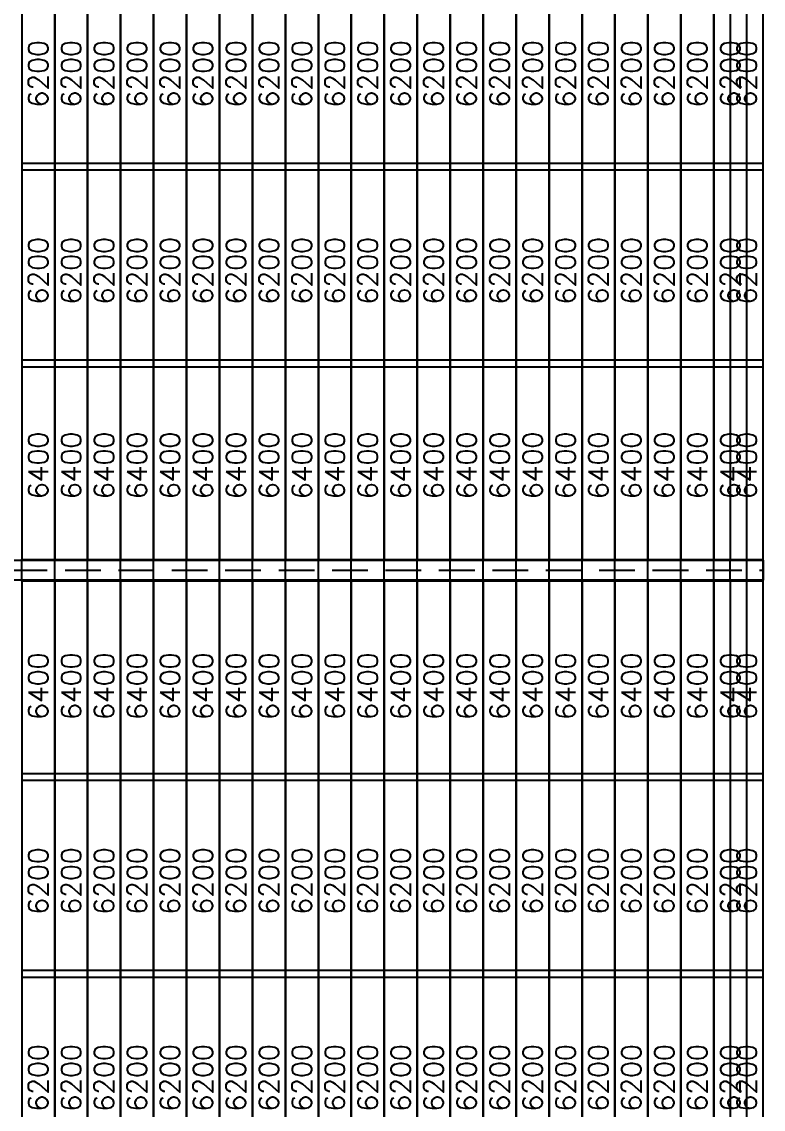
# Model space of a CAD drawing. Extents: x 0 to 143323, y 0 to 101350.
# Drawn here: x 75362 to 97862, y 37845 to 70825 of the extents above; entities that cross this region are included whole.
import ezdxf

# ---------------------------------------------------------------- set-up
doc = ezdxf.new("R2010")
doc.units = 0
doc.linetypes.add('CONTIN', pattern=[0])
doc.linetypes.add('DASHED', pattern=[1620.9, 1083.5, -537.4])
doc.layers.get('0').update_dxf_attribs({"linetype": 'CONTIN'})
for name, color, linetype in [('1', 7, 'CONTIN'), ('3', 7, 'CONTIN'), ('5', 5, 'DASHED')]:
    doc.layers.add(name, color=color, linetype=linetype)
doc.styles.add('SIMPLEX', font='SIMPLEX')

# ---------------------------------------------------------------- blocks, each defined once
blk = doc.blocks.new('ROFSHT')
at = {"layer": '1'}
for p, q in [((23000, 48808.7109), (23000, 42639.4766)), ((24000, 42639.4766), (24000, 48808.7109)), ((24000, 48808.7109), (24000, 42639.4766)), ((25000, 42639.4766), (25000, 48808.7109)), ((25000, 48808.7109), (25000, 42639.4766)), ((25999.998, 42639.4766), (25999.998, 48808.7109)), ((26000, 48808.7109), (26000, 42639.4766)), ((27000.0039, 42639.4766), (27000.0039, 48808.7109)), ((27000.0039, 48808.7109), (27000.0039, 42639.4766)), ((27999.9961, 48808.7109), (27999.9961, 42639.4766)), ((28000.0039, 42639.4766), (28000.0039, 48808.7109)), ((29000, 42639.4766), (29000, 48808.7109)), ((29000, 48808.7109), (29000, 42639.4766)), ((30000, 42639.4766), (30000, 48808.7109)), ((30000, 48808.7109), (30000, 42639.4766)), ((30999.9961, 48808.7109), (30999.9961, 42639.4766)), ((31000.0039, 42639.4766), (31000.0039, 48808.7109)), ((32000, 42639.4766), (32000, 48808.7109)), ((32000, 48808.7109), (32000, 42639.4766)), ((33000, 42639.4766), (33000, 48808.7109)), ((33000, 48808.7109), (33000, 42639.4766)), ((34000, 42639.4766), (34000, 48808.7109)), ((34000, 48808.7109), (34000, 42639.4766)), ((35000, 42639.4766), (35000, 48808.7109)), ((35000, 48808.7109), (35000, 42639.4766)), ((36000, 42639.4766), (36000, 48808.7109)), ((36000, 48808.7109), (36000, 42639.4766)), ((37000, 42639.4766), (37000, 48808.7109)), ((37000, 48808.7109), (37000, 42639.4766)), ((38000, 42639.4766), (38000, 48808.7109)), ((38000, 48808.7109), (38000, 42639.4766)), ((39000, 42639.4766), (39000, 48808.7109)), ((39000, 48808.7109), (39000, 42639.4766)), ((40000, 42639.4766), (40000, 48808.7109)), ((40000, 48808.7109), (40000, 42639.4766)), ((41000, 48808.7109), (41000, 42639.4766)), ((41000.0039, 42639.4766), (41000.0039, 48808.7109)), ((42000, 42639.4766), (42000, 48808.7109)), ((42000, 48808.7109), (42000, 42639.4766)), ((43000, 42639.4766), (43000, 48808.7109)), ((43000, 48808.7109), (43000, 42639.4766)), ((44000, 48808.7109), (44000, 42639.4766)), ((44000.0039, 42639.4766), (44000.0039, 48808.7109)), ((44500, 48808.7109), (44500, 42639.4766)), ((45000, 42639.4766), (45000, 48808.7109)), ((45500, 42639.4766), (45500, 48808.7109)), ((23000, 42838.4844), (23000, 36669.2539)), ((24000, 42838.4844), (23000, 42838.4844)), ((23000, 42639.4766), (24000, 42639.4766)), ((24000, 36669.2539), (24000, 42838.4844)), ((24000, 42838.4844), (24000, 36669.2539)), ((25000, 42838.4844), (24000, 42838.4844)), ((24000, 42639.4766), (25000, 42639.4766)), ((25000, 36669.2539), (25000, 42838.4844)), ((25000, 42838.4844), (25000, 36669.2539)), ((25999.998, 42838.4844), (25000, 42838.4844)), ((25000, 42639.4766), (25999.998, 42639.4766)), ((25999.998, 36669.2539), (25999.998, 42838.4844)), ((26000, 42838.4844), (26000, 36669.2539)), ((27000.0039, 42838.4844), (26000, 42838.4844)), ((26000, 42639.4766), (27000.0039, 42639.4766)), ((27000.0039, 36669.2539), (27000.0039, 42838.4844)), ((27000.0039, 42838.4844), (27000.0039, 36669.2539)), ((28000.0039, 42838.4844), (27000.0039, 42838.4844)), ((27000.0039, 42639.4766), (28000.0039, 42639.4766)), ((27999.9961, 42838.4844), (27999.9961, 36669.2539)), ((29000, 42838.4844), (27999.9961, 42838.4844)), ((27999.9961, 42639.4766), (29000, 42639.4766)), ((28000.0039, 36669.2539), (28000.0039, 42838.4844)), ((29000, 36669.2539), (29000, 42838.4844)), ((29000, 42838.4844), (29000, 36669.2539)), ((30000, 42838.4844), (29000, 42838.4844)), ((29000, 42639.4766), (30000, 42639.4766)), ((30000, 36669.2539), (30000, 42838.4844)), ((30000, 42838.4844), (30000, 36669.2539)), ((31000.0039, 42838.4844), (30000, 42838.4844)), ((30000, 42639.4766), (31000.0039, 42639.4766)), ((30999.9961, 42838.4844), (30999.9961, 36669.2539)), ((32000, 42838.4844), (30999.9961, 42838.4844)), ((30999.9961, 42639.4766), (32000, 42639.4766)), ((31000.0039, 36669.2539), (31000.0039, 42838.4844)), ((32000, 36669.2539), (32000, 42838.4844)), ((32000, 42838.4844), (32000, 36669.2539)), ((33000, 42838.4844), (32000, 42838.4844)), ((32000, 42639.4766), (33000, 42639.4766)), ((33000, 36669.2539), (33000, 42838.4844)), ((33000, 42838.4844), (33000, 36669.2539)), ((34000, 42838.4844), (33000, 42838.4844)), ((33000, 42639.4766), (34000, 42639.4766)), ((34000, 36669.2539), (34000, 42838.4844)), ((34000, 42838.4844), (34000, 36669.2539)), ((35000, 42838.4844), (34000, 42838.4844)), ((34000, 42639.4766), (35000, 42639.4766)), ((35000, 36669.2539), (35000, 42838.4844)), ((35000, 42838.4844), (35000, 36669.2539)), ((36000, 42838.4844), (35000, 42838.4844)), ((35000, 42639.4766), (36000, 42639.4766)), ((36000, 36669.2539), (36000, 42838.4844)), ((36000, 42838.4844), (36000, 36669.2539)), ((37000, 42838.4844), (36000, 42838.4844)), ((36000, 42639.4766), (37000, 42639.4766)), ((37000, 36669.2539), (37000, 42838.4844)), ((37000, 42838.4844), (37000, 36669.2539)), ((38000, 42838.4844), (37000, 42838.4844)), ((37000, 42639.4766), (38000, 42639.4766)), ((38000, 36669.2539), (38000, 42838.4844)), ((38000, 42838.4844), (38000, 36669.2539)), ((39000, 42838.4844), (38000, 42838.4844)), ((38000, 42639.4766), (39000, 42639.4766)), ((39000, 36669.2539), (39000, 42838.4844)), ((39000, 42838.4844), (39000, 36669.2539)), ((40000, 42838.4844), (39000, 42838.4844)), ((39000, 42639.4766), (40000, 42639.4766)), ((40000, 36669.2539), (40000, 42838.4844)), ((40000, 42838.4844), (40000, 36669.2539)), ((41000.0039, 42838.4844), (40000, 42838.4844)), ((40000, 42639.4766), (41000.0039, 42639.4766)), ((41000, 42838.4844), (41000, 36669.2539)), ((42000, 42838.4844), (41000, 42838.4844)), ((41000, 42639.4766), (42000, 42639.4766)), ((41000.0039, 36669.2539), (41000.0039, 42838.4844)), ((42000, 36669.2539), (42000, 42838.4844)), ((42000, 42838.4844), (42000, 36669.2539)), ((43000, 42838.4844), (42000, 42838.4844)), ((42000, 42639.4766), (43000, 42639.4766)), ((43000, 36669.2539), (43000, 42838.4844)), ((43000, 42838.4844), (43000, 36669.2539)), ((44000.0039, 42838.4844), (43000, 42838.4844)), ((43000, 42639.4766), (44000.0039, 42639.4766)), ((44000, 42838.4844), (44000, 36669.2539)), ((45000, 42838.4844), (44000, 42838.4844)), ((44000, 42639.4766), (45000, 42639.4766)), ((44000.0039, 36669.2539), (44000.0039, 42838.4844)), ((44500, 42838.4844), (44500, 36669.2539)), ((45500, 42838.4844), (44500, 42838.4844)), ((44500, 42639.4766), (45500, 42639.4766)), ((45000, 36669.2539), (45000, 42838.4844)), ((45500, 36669.2539), (45500, 42838.4844)), ((23000, 36868.2617), (23000, 30828.5605)), ((24000, 36868.2617), (23000, 36868.2617)), ((23000, 36669.2539), (24000, 36669.2539)), ((24000, 30828.5605), (24000, 36868.2617)), ((24000, 36868.2617), (24000, 30828.5605)), ((25000, 36868.2617), (24000, 36868.2617)), ((24000, 36669.2539), (25000, 36669.2539)), ((25000, 30828.5605), (25000, 36868.2617)), ((25000, 36868.2617), (25000, 30828.5605)), ((25999.998, 36868.2617), (25000, 36868.2617)), ((25000, 36669.2539), (25999.998, 36669.2539)), ((25999.998, 30828.5605), (25999.998, 36868.2617)), ((26000, 36868.2617), (26000, 30828.5605)), ((27000.0039, 36868.2617), (26000, 36868.2617)), ((26000, 36669.2539), (27000.0039, 36669.2539)), ((27000.0039, 30828.5605), (27000.0039, 36868.2617)), ((27000.0039, 36868.2617), (27000.0039, 30828.5605)), ((28000.0039, 36868.2617), (27000.0039, 36868.2617)), ((27000.0039, 36669.2539), (28000.0039, 36669.2539)), ((27999.9961, 36868.2617), (27999.9961, 30828.5605)), ((29000, 36868.2617), (27999.9961, 36868.2617)), ((27999.9961, 36669.2539), (29000, 36669.2539)), ((28000.0039, 30828.5605), (28000.0039, 36868.2617)), ((29000, 30828.5605), (29000, 36868.2617)), ((29000, 36868.2617), (29000, 30828.5605)), ((30000, 36868.2617), (29000, 36868.2617)), ((29000, 36669.2539), (30000, 36669.2539)), ((30000, 30828.5605), (30000, 36868.2617)), ((30000, 36868.2617), (30000, 30828.5605)), ((31000.0039, 36868.2617), (30000, 36868.2617)), ((30000, 36669.2539), (31000.0039, 36669.2539)), ((30999.9961, 36868.2617), (30999.9961, 30828.5605)), ((32000, 36868.2617), (30999.9961, 36868.2617)), ((30999.9961, 36669.2539), (32000, 36669.2539)), ((31000.0039, 30828.5605), (31000.0039, 36868.2617)), ((32000, 30828.5605), (32000, 36868.2617)), ((32000, 36868.2617), (32000, 30828.5605)), ((33000, 36868.2617), (32000, 36868.2617)), ((32000, 36669.2539), (33000, 36669.2539)), ((33000, 30828.5605), (33000, 36868.2617)), ((33000, 36868.2617), (33000, 30828.5605)), ((34000, 36868.2617), (33000, 36868.2617)), ((33000, 36669.2539), (34000, 36669.2539)), ((34000, 30828.5605), (34000, 36868.2617)), ((34000, 36868.2617), (34000, 30828.5605)), ((35000, 36868.2617), (34000, 36868.2617)), ((34000, 36669.2539), (35000, 36669.2539)), ((35000, 30828.5605), (35000, 36868.2617)), ((35000, 36868.2617), (35000, 30828.5605)), ((36000, 36868.2617), (35000, 36868.2617)), ((35000, 36669.2539), (36000, 36669.2539)), ((36000, 30828.5605), (36000, 36868.2617)), ((36000, 36868.2617), (36000, 30828.5605)), ((37000, 36868.2617), (36000, 36868.2617)), ((36000, 36669.2539), (37000, 36669.2539)), ((37000, 30828.5605), (37000, 36868.2617)), ((37000, 36868.2617), (37000, 30828.5605)), ((38000, 36868.2617), (37000, 36868.2617)), ((37000, 36669.2539), (38000, 36669.2539)), ((38000, 30828.5605), (38000, 36868.2617)), ((38000, 36868.2617), (38000, 30828.5605)), ((39000, 36868.2617), (38000, 36868.2617)), ((38000, 36669.2539), (39000, 36669.2539)), ((39000, 30828.5605), (39000, 36868.2617)), ((39000, 36868.2617), (39000, 30828.5605)), ((40000, 36868.2617), (39000, 36868.2617)), ((39000, 36669.2539), (40000, 36669.2539)), ((40000, 30828.5605), (40000, 36868.2617)), ((40000, 36868.2617), (40000, 30828.5605)), ((41000.0039, 36868.2617), (40000, 36868.2617)), ((40000, 36669.2539), (41000.0039, 36669.2539)), ((41000, 36868.2617), (41000, 30828.5605)), ((42000, 36868.2617), (41000, 36868.2617)), ((41000, 36669.2539), (42000, 36669.2539)), ((41000.0039, 30828.5605), (41000.0039, 36868.2617)), ((42000, 30828.5605), (42000, 36868.2617)), ((42000, 36868.2617), (42000, 30828.5605)), ((43000, 36868.2617), (42000, 36868.2617)), ((42000, 36669.2539), (43000, 36669.2539)), ((43000, 30828.5605), (43000, 36868.2617)), ((43000, 36868.2617), (43000, 30828.5605)), ((44000.0039, 36868.2617), (43000, 36868.2617)), ((43000, 36669.2539), (44000.0039, 36669.2539)), ((44000, 36868.2617), (44000, 30828.5605)), ((45000, 36868.2617), (44000, 36868.2617)), ((44000, 36669.2539), (45000, 36669.2539)), ((44000.0039, 30828.5605), (44000.0039, 36868.2617)), ((44500, 36868.2617), (44500, 30828.5605)), ((45500, 36868.2617), (44500, 36868.2617)), ((44500, 36669.2539), (45500, 36669.2539)), ((45000, 30828.5605), (45000, 36868.2617)), ((45500, 30828.5605), (45500, 36868.2617)), ((0, 30804.8008), (45500, 30804.8008)), ((23000, 30171.4395), (23000, 30831.8438)), ((23000, 30828.5605), (24000, 30828.5605)), ((24000, 30171.4395), (24000, 30831.8438)), ((24000, 30171.4395), (24000, 30831.8438)), ((24000, 30828.5605), (25000, 30828.5605)), ((25000, 30171.4395), (25000, 30831.8438)), ((25000, 30171.4395), (25000, 30831.8438)), ((25000, 30828.5605), (25999.998, 30828.5605)), ((25999.998, 30171.4395), (25999.998, 30831.8438)), ((26000, 30171.4395), (26000, 30831.8438)), ((26000, 30828.5605), (27000.0039, 30828.5605)), ((27000.0039, 30171.4395), (27000.0039, 30831.8438)), ((27000.0039, 30171.4395), (27000.0039, 30831.8438)), ((27000.0039, 30828.5605), (28000.0039, 30828.5605)), ((27999.9961, 30171.4395), (27999.9961, 30831.8438)), ((27999.9961, 30828.5605), (29000, 30828.5605)), ((28000.0039, 30171.4395), (28000.0039, 30831.8438)), ((29000, 30171.4395), (29000, 30831.8438)), ((29000, 30171.4395), (29000, 30831.8438)), ((29000, 30828.5605), (30000, 30828.5605)), ((30000, 30171.4395), (30000, 30831.8438)), ((30000, 30171.4395), (30000, 30831.8438)), ((30000, 30828.5605), (31000.0039, 30828.5605)), ((30999.9961, 30171.4395), (30999.9961, 30831.8438)), ((30999.9961, 30828.5605), (32000, 30828.5605)), ((31000.0039, 30171.4395), (31000.0039, 30831.8438)), ((32000, 30171.4395), (32000, 30831.8438)), ((32000, 30171.4395), (32000, 30831.8438)), ((32000, 30828.5605), (33000, 30828.5605)), ((33000, 30171.4395), (33000, 30831.8438)), ((33000, 30171.4395), (33000, 30831.8438)), ((33000, 30828.5605), (34000, 30828.5605)), ((34000, 30171.4395), (34000, 30831.8438)), ((34000, 30171.4395), (34000, 30831.8438)), ((34000, 30828.5605), (35000, 30828.5605)), ((35000, 30171.4395), (35000, 30831.8438)), ((35000, 30171.4395), (35000, 30831.8438)), ((35000, 30828.5605), (36000, 30828.5605)), ((36000, 30171.4395), (36000, 30831.8438)), ((36000, 30171.4395), (36000, 30831.8438)), ((36000, 30828.5605), (37000, 30828.5605)), ((37000, 30171.4395), (37000, 30831.8438)), ((37000, 30171.4395), (37000, 30831.8438)), ((37000, 30828.5605), (38000, 30828.5605)), ((38000, 30171.4395), (38000, 30831.8438)), ((38000, 30171.4395), (38000, 30831.8438)), ((38000, 30828.5605), (39000, 30828.5605)), ((39000, 30171.4395), (39000, 30831.8438)), ((39000, 30171.4395), (39000, 30831.8438)), ((39000, 30828.5605), (40000, 30828.5605)), ((40000, 30171.4395), (40000, 30831.8438)), ((40000, 30171.4395), (40000, 30831.8438)), ((40000, 30828.5605), (41000.0039, 30828.5605)), ((41000, 30171.4395), (41000, 30831.8438)), ((41000, 30828.5605), (42000, 30828.5605)), ((41000.0039, 30171.4395), (41000.0039, 30831.8438)), ((42000, 30171.4395), (42000, 30831.8438)), ((42000, 30171.4395), (42000, 30831.8438)), ((42000, 30828.5605), (43000, 30828.5605)), ((43000, 30171.4395), (43000, 30831.8438)), ((43000, 30171.4395), (43000, 30831.8438)), ((43000, 30828.5605), (44000.0039, 30828.5605)), ((44000, 30171.4395), (44000, 30831.8438)), ((44000, 30828.5605), (45000, 30828.5605)), ((44000.0039, 30171.4395), (44000.0039, 30831.8438)), ((44500, 30171.4395), (44500, 30831.8438)), ((44500, 30828.5605), (45500, 30828.5605)), ((45000, 30171.4395), (45000, 30831.8438)), ((45500, 30171.4395), (45500, 30831.8438)), ((45500, 30804.8008), (45500, 30195.1992)), ((45500, 30195.1992), (0, 30195.1992)), ((23000, 30171.4395), (23000, 24131.7637)), ((24000, 30171.4395), (23000, 30171.4395)), ((24000, 24131.7637), (24000, 30171.4395)), ((24000, 30171.4395), (24000, 24131.7637)), ((25000, 30171.4395), (24000, 30171.4395)), ((25000, 24131.7637), (25000, 30171.4395)), ((25000, 30171.4395), (25000, 24131.7637)), ((25999.998, 30171.4395), (25000, 30171.4395)), ((25999.998, 24131.7637), (25999.998, 30171.4395)), ((26000, 30171.4395), (26000, 24131.7637)), ((27000.0039, 30171.4395), (26000, 30171.4395)), ((27000.0039, 24131.7637), (27000.0039, 30171.4395)), ((27000.0039, 30171.4395), (27000.0039, 24131.7637)), ((28000.0039, 30171.4395), (27000.0039, 30171.4395)), ((27999.9961, 30171.4395), (27999.9961, 24131.7637)), ((29000, 30171.4395), (27999.9961, 30171.4395)), ((28000.0039, 24131.7637), (28000.0039, 30171.4395)), ((29000, 24131.7637), (29000, 30171.4395)), ((29000, 30171.4395), (29000, 24131.7637)), ((30000, 30171.4395), (29000, 30171.4395)), ((30000, 24131.7637), (30000, 30171.4395)), ((30000, 30171.4395), (30000, 24131.7637)), ((31000.0039, 30171.4395), (30000, 30171.4395)), ((30999.9961, 30171.4395), (30999.9961, 24131.7637)), ((32000, 30171.4395), (30999.9961, 30171.4395)), ((31000.0039, 24131.7637), (31000.0039, 30171.4395)), ((32000, 24131.7637), (32000, 30171.4395)), ((32000, 30171.4395), (32000, 24131.7637)), ((33000, 30171.4395), (32000, 30171.4395)), ((33000, 24131.7637), (33000, 30171.4395)), ((33000, 30171.4395), (33000, 24131.7637)), ((34000, 30171.4395), (33000, 30171.4395)), ((34000, 24131.7637), (34000, 30171.4395)), ((34000, 30171.4395), (34000, 24131.7637)), ((35000, 30171.4395), (34000, 30171.4395)), ((35000, 24131.7637), (35000, 30171.4395)), ((35000, 30171.4395), (35000, 24131.7637)), ((36000, 30171.4395), (35000, 30171.4395)), ((36000, 24131.7637), (36000, 30171.4395)), ((36000, 30171.4395), (36000, 24131.7637)), ((37000, 30171.4395), (36000, 30171.4395)), ((37000, 24131.7637), (37000, 30171.4395)), ((37000, 30171.4395), (37000, 24131.7637)), ((38000, 30171.4395), (37000, 30171.4395)), ((38000, 24131.7637), (38000, 30171.4395)), ((38000, 30171.4395), (38000, 24131.7637)), ((39000, 30171.4395), (38000, 30171.4395)), ((39000, 24131.7637), (39000, 30171.4395)), ((39000, 30171.4395), (39000, 24131.7637)), ((40000, 30171.4395), (39000, 30171.4395)), ((40000, 24131.7637), (40000, 30171.4395)), ((40000, 30171.4395), (40000, 24131.7637)), ((41000.0039, 30171.4395), (40000, 30171.4395)), ((41000, 30171.4395), (41000, 24131.7637)), ((42000, 30171.4395), (41000, 30171.4395)), ((41000.0039, 24131.7637), (41000.0039, 30171.4395)), ((42000, 24131.7637), (42000, 30171.4395)), ((42000, 30171.4395), (42000, 24131.7637)), ((43000, 30171.4395), (42000, 30171.4395)), ((43000, 24131.7637), (43000, 30171.4395)), ((43000, 30171.4395), (43000, 24131.7637)), ((44000.0039, 30171.4395), (43000, 30171.4395)), ((44000, 30171.4395), (44000, 24131.7637)), ((45000, 30171.4395), (44000, 30171.4395)), ((44000.0039, 24131.7637), (44000.0039, 30171.4395)), ((44500, 30171.4395), (44500, 24131.7637)), ((45500, 30171.4395), (44500, 30171.4395)), ((45000, 24131.7637), (45000, 30171.4395)), ((45500, 24131.7637), (45500, 30171.4395)), ((23000, 24330.7715), (23000, 18161.5391)), ((24000, 24330.7715), (23000, 24330.7715)), ((23000, 24131.7637), (24000, 24131.7637)), ((24000, 18161.5391), (24000, 24330.7715)), ((24000, 24330.7715), (24000, 18161.5391)), ((25000, 24330.7715), (24000, 24330.7715)), ((24000, 24131.7637), (25000, 24131.7637)), ((25000, 18161.5391), (25000, 24330.7715)), ((25000, 24330.7715), (25000, 18161.5391)), ((25999.998, 24330.7715), (25000, 24330.7715)), ((25000, 24131.7637), (25999.998, 24131.7637)), ((25999.998, 18161.5391), (25999.998, 24330.7715)), ((26000, 24330.7715), (26000, 18161.5391)), ((27000.0039, 24330.7715), (26000, 24330.7715)), ((26000, 24131.7637), (27000.0039, 24131.7637)), ((27000.0039, 18161.5391), (27000.0039, 24330.7715)), ((27000.0039, 24330.7715), (27000.0039, 18161.5391)), ((28000.0039, 24330.7715), (27000.0039, 24330.7715)), ((27000.0039, 24131.7637), (28000.0039, 24131.7637)), ((27999.9961, 24330.7715), (27999.9961, 18161.5391)), ((29000, 24330.7715), (27999.9961, 24330.7715)), ((27999.9961, 24131.7637), (29000, 24131.7637)), ((28000.0039, 18161.5391), (28000.0039, 24330.7715)), ((29000, 18161.5391), (29000, 24330.7715)), ((29000, 24330.7715), (29000, 18161.5391)), ((30000, 24330.7715), (29000, 24330.7715)), ((29000, 24131.7637), (30000, 24131.7637)), ((30000, 18161.5391), (30000, 24330.7715)), ((30000, 24330.7715), (30000, 18161.5391)), ((31000.0039, 24330.7715), (30000, 24330.7715)), ((30000, 24131.7637), (31000.0039, 24131.7637)), ((30999.9961, 24330.7715), (30999.9961, 18161.5391)), ((32000, 24330.7715), (30999.9961, 24330.7715)), ((30999.9961, 24131.7637), (32000, 24131.7637)), ((31000.0039, 18161.5391), (31000.0039, 24330.7715)), ((32000, 18161.5391), (32000, 24330.7715)), ((32000, 24330.7715), (32000, 18161.5391)), ((33000, 24330.7715), (32000, 24330.7715)), ((32000, 24131.7637), (33000, 24131.7637)), ((33000, 18161.5391), (33000, 24330.7715)), ((33000, 24330.7715), (33000, 18161.5391)), ((34000, 24330.7715), (33000, 24330.7715)), ((33000, 24131.7637), (34000, 24131.7637)), ((34000, 18161.5391), (34000, 24330.7715)), ((34000, 24330.7715), (34000, 18161.5391)), ((35000, 24330.7715), (34000, 24330.7715)), ((34000, 24131.7637), (35000, 24131.7637)), ((35000, 18161.5391), (35000, 24330.7715)), ((35000, 24330.7715), (35000, 18161.5391)), ((36000, 24330.7715), (35000, 24330.7715)), ((35000, 24131.7637), (36000, 24131.7637)), ((36000, 18161.5391), (36000, 24330.7715)), ((36000, 24330.7715), (36000, 18161.5391)), ((37000, 24330.7715), (36000, 24330.7715)), ((36000, 24131.7637), (37000, 24131.7637)), ((37000, 18161.5391), (37000, 24330.7715)), ((37000, 24330.7715), (37000, 18161.5391)), ((38000, 24330.7715), (37000, 24330.7715)), ((37000, 24131.7637), (38000, 24131.7637)), ((38000, 18161.5391), (38000, 24330.7715)), ((38000, 24330.7715), (38000, 18161.5391)), ((39000, 24330.7715), (38000, 24330.7715)), ((38000, 24131.7637), (39000, 24131.7637)), ((39000, 18161.5391), (39000, 24330.7715)), ((39000, 24330.7715), (39000, 18161.5391)), ((40000, 24330.7715), (39000, 24330.7715)), ((39000, 24131.7637), (40000, 24131.7637)), ((40000, 18161.5391), (40000, 24330.7715)), ((40000, 24330.7715), (40000, 18161.5391)), ((41000.0039, 24330.7715), (40000, 24330.7715)), ((40000, 24131.7637), (41000.0039, 24131.7637)), ((41000, 24330.7715), (41000, 18161.5391)), ((42000, 24330.7715), (41000, 24330.7715)), ((41000, 24131.7637), (42000, 24131.7637)), ((41000.0039, 18161.5391), (41000.0039, 24330.7715)), ((42000, 18161.5391), (42000, 24330.7715)), ((42000, 24330.7715), (42000, 18161.5391)), ((43000, 24330.7715), (42000, 24330.7715)), ((42000, 24131.7637), (43000, 24131.7637)), ((43000, 18161.5391), (43000, 24330.7715)), ((43000, 24330.7715), (43000, 18161.5391)), ((44000.0039, 24330.7715), (43000, 24330.7715)), ((43000, 24131.7637), (44000.0039, 24131.7637)), ((44000, 24330.7715), (44000, 18161.5391)), ((45000, 24330.7715), (44000, 24330.7715)), ((44000, 24131.7637), (45000, 24131.7637)), ((44000.0039, 18161.5391), (44000.0039, 24330.7715)), ((44500, 24330.7715), (44500, 18161.5391)), ((45500, 24330.7715), (44500, 24330.7715)), ((44500, 24131.7637), (45500, 24131.7637)), ((45000, 18161.5391), (45000, 24330.7715)), ((45500, 18161.5391), (45500, 24330.7715)), ((23000, 18360.5469), (23000, 12191.3164)), ((24000, 18360.5469), (23000, 18360.5469)), ((23000, 18161.5391), (24000, 18161.5391)), ((24000, 12191.3164), (24000, 18360.5469)), ((24000, 18360.5469), (24000, 12191.3164)), ((25000, 18360.5469), (24000, 18360.5469)), ((24000, 18161.5391), (25000, 18161.5391)), ((25000, 12191.3164), (25000, 18360.5469)), ((25000, 18360.5469), (25000, 12191.3164)), ((25999.998, 18360.5469), (25000, 18360.5469)), ((25000, 18161.5391), (25999.998, 18161.5391)), ((25999.998, 12191.3164), (25999.998, 18360.5469)), ((26000, 18360.5469), (26000, 12191.3164)), ((27000.0039, 18360.5469), (26000, 18360.5469)), ((26000, 18161.5391), (27000.0039, 18161.5391)), ((27000.0039, 12191.3164), (27000.0039, 18360.5469)), ((27000.0039, 18360.5469), (27000.0039, 12191.3164)), ((28000.0039, 18360.5469), (27000.0039, 18360.5469)), ((27000.0039, 18161.5391), (28000.0039, 18161.5391)), ((27999.9961, 18360.5469), (27999.9961, 12191.3164)), ((29000, 18360.5469), (27999.9961, 18360.5469)), ((27999.9961, 18161.5391), (29000, 18161.5391)), ((28000.0039, 12191.3164), (28000.0039, 18360.5469)), ((29000, 12191.3164), (29000, 18360.5469)), ((29000, 18360.5469), (29000, 12191.3164)), ((30000, 18360.5469), (29000, 18360.5469)), ((29000, 18161.5391), (30000, 18161.5391)), ((30000, 12191.3164), (30000, 18360.5469)), ((30000, 18360.5469), (30000, 12191.3164)), ((31000.0039, 18360.5469), (30000, 18360.5469)), ((30000, 18161.5391), (31000.0039, 18161.5391)), ((30999.9961, 18360.5469), (30999.9961, 12191.3164)), ((32000, 18360.5469), (30999.9961, 18360.5469)), ((30999.9961, 18161.5391), (32000, 18161.5391)), ((31000.0039, 12191.3164), (31000.0039, 18360.5469)), ((32000, 12191.3164), (32000, 18360.5469)), ((32000, 18360.5469), (32000, 12191.3164)), ((33000, 18360.5469), (32000, 18360.5469)), ((32000, 18161.5391), (33000, 18161.5391)), ((33000, 12191.3164), (33000, 18360.5469)), ((33000, 18360.5469), (33000, 12191.3164)), ((34000, 18360.5469), (33000, 18360.5469)), ((33000, 18161.5391), (34000, 18161.5391)), ((34000, 12191.3164), (34000, 18360.5469)), ((34000, 18360.5469), (34000, 12191.3164)), ((35000, 18360.5469), (34000, 18360.5469)), ((34000, 18161.5391), (35000, 18161.5391)), ((35000, 12191.3164), (35000, 18360.5469)), ((35000, 18360.5469), (35000, 12191.3164)), ((36000, 18360.5469), (35000, 18360.5469)), ((35000, 18161.5391), (36000, 18161.5391)), ((36000, 12191.3164), (36000, 18360.5469)), ((36000, 18360.5469), (36000, 12191.3164)), ((37000, 18360.5469), (36000, 18360.5469)), ((36000, 18161.5391), (37000, 18161.5391)), ((37000, 12191.3164), (37000, 18360.5469)), ((37000, 18360.5469), (37000, 12191.3164)), ((38000, 18360.5469), (37000, 18360.5469)), ((37000, 18161.5391), (38000, 18161.5391)), ((38000, 12191.3164), (38000, 18360.5469)), ((38000, 18360.5469), (38000, 12191.3164)), ((39000, 18360.5469), (38000, 18360.5469)), ((38000, 18161.5391), (39000, 18161.5391)), ((39000, 12191.3164), (39000, 18360.5469)), ((39000, 18360.5469), (39000, 12191.3164)), ((40000, 18360.5469), (39000, 18360.5469)), ((39000, 18161.5391), (40000, 18161.5391)), ((40000, 12191.3164), (40000, 18360.5469)), ((40000, 18360.5469), (40000, 12191.3164)), ((41000.0039, 18360.5469), (40000, 18360.5469)), ((40000, 18161.5391), (41000.0039, 18161.5391)), ((41000, 18360.5469), (41000, 12191.3164)), ((42000, 18360.5469), (41000, 18360.5469)), ((41000, 18161.5391), (42000, 18161.5391)), ((41000.0039, 12191.3164), (41000.0039, 18360.5469)), ((42000, 12191.3164), (42000, 18360.5469)), ((42000, 18360.5469), (42000, 12191.3164)), ((43000, 18360.5469), (42000, 18360.5469)), ((42000, 18161.5391), (43000, 18161.5391)), ((43000, 12191.3164), (43000, 18360.5469)), ((43000, 18360.5469), (43000, 12191.3164)), ((44000.0039, 18360.5469), (43000, 18360.5469)), ((43000, 18161.5391), (44000.0039, 18161.5391)), ((44000, 18360.5469), (44000, 12191.3164)), ((45000, 18360.5469), (44000, 18360.5469)), ((44000, 18161.5391), (45000, 18161.5391)), ((44000.0039, 12191.3164), (44000.0039, 18360.5469)), ((44500, 18360.5469), (44500, 12191.3164)), ((45500, 18360.5469), (44500, 18360.5469)), ((44500, 18161.5391), (45500, 18161.5391)), ((45000, 12191.3164), (45000, 18360.5469)), ((45500, 12191.3164), (45500, 18360.5469))]:
    blk.add_line(p, q, dxfattribs=at)
at = {"layer": '5'}
for p, q in [((45500, 0), (45500, 61000.0078)), ((0, 30500.0039), (45500, 30500.0039))]:
    blk.add_line(p, q, dxfattribs=at)
at = {"layer": '3', "style": 'SIMPLEX'}
for s, p in [('6200', (23797.9512, 44532.293)), ('6200', (24797.9512, 44532.293)), ('6200', (25797.9512, 44532.293)), ('6200', (26797.9512, 44532.293)), ('6200', (27797.9512, 44532.293)), ('6200', (28797.9512, 44532.293)), ('6200', (29797.9512, 44532.293)), ('6200', (30797.9512, 44532.293)), ('6200', (31797.9492, 44532.293)), ('6200', (32797.9492, 44532.293)), ('6200', (33797.9531, 44532.293)), ('6200', (34797.9492, 44532.293)), ('6200', (35797.9492, 44532.293)), ('6200', (36797.9531, 44532.293)), ('6200', (37797.9492, 44532.293)), ('6200', (38797.9492, 44532.293)), ('6200', (39797.9531, 44532.293)), ('6200', (40797.9531, 44532.293)), ('6200', (41797.9492, 44532.293)), ('6200', (42797.9531, 44532.293)), ('6200', (43797.9531, 44532.293)), ('6200', (44797.9492, 44532.293)), ('6200', (45297.9492, 44532.293)), ('6200', (23797.9512, 38562.0703)), ('6200', (24797.9512, 38562.0703)), ('6200', (25797.9512, 38562.0703)), ('6200', (26797.9512, 38562.0703)), ('6200', (27797.9512, 38562.0703)), ('6200', (28797.9512, 38562.0703)), ('6200', (29797.9512, 38562.0703)), ('6200', (30797.9512, 38562.0703)), ('6200', (31797.9492, 38562.0703)), ('6200', (32797.9492, 38562.0703)), ('6200', (33797.9531, 38562.0703)), ('6200', (34797.9492, 38562.0703)), ('6200', (35797.9492, 38562.0703)), ('6200', (36797.9531, 38562.0703)), ('6200', (37797.9492, 38562.0703)), ('6200', (38797.9492, 38562.0703)), ('6200', (39797.9531, 38562.0703)), ('6200', (40797.9531, 38562.0703)), ('6200', (41797.9492, 38562.0703)), ('6200', (42797.9531, 38562.0703)), ('6200', (43797.9531, 38562.0703)), ('6200', (44797.9492, 38562.0703)), ('6200', (45297.9492, 38562.0703)), ('6400', (23797.9512, 32656.6113)), ('6400', (24797.9512, 32656.6113)), ('6400', (25797.9512, 32656.6113)), ('6400', (26797.9512, 32656.6113)), ('6400', (27797.9512, 32656.6113)), ('6400', (28797.9512, 32656.6113)), ('6400', (29797.9512, 32656.6113)), ('6400', (30797.9512, 32656.6113)), ('6400', (31797.9492, 32656.6113)), ('6400', (32797.9492, 32656.6113)), ('6400', (33797.9531, 32656.6113)), ('6400', (34797.9492, 32656.6113)), ('6400', (35797.9492, 32656.6113)), ('6400', (36797.9531, 32656.6113)), ('6400', (37797.9492, 32656.6113)), ('6400', (38797.9492, 32656.6113)), ('6400', (39797.9531, 32656.6113)), ('6400', (40797.9531, 32656.6113)), ('6400', (41797.9492, 32656.6113)), ('6400', (42797.9531, 32656.6113)), ('6400', (43797.9531, 32656.6113)), ('6400', (44797.9492, 32656.6113)), ('6400', (45297.9492, 32656.6113)), ('6400', (23797.9512, 25959.7988)), ('6400', (24797.9512, 25959.7988)), ('6400', (25797.9512, 25959.7988)), ('6400', (26797.9512, 25959.7988)), ('6400', (27797.9512, 25959.7988)), ('6400', (28797.9512, 25959.7988)), ('6400', (29797.9512, 25959.7988)), ('6400', (30797.9512, 25959.7988)), ('6400', (31797.9492, 25959.7988)), ('6400', (32797.9492, 25959.7988)), ('6400', (33797.9531, 25959.7988)), ('6400', (34797.9492, 25959.7988)), ('6400', (35797.9492, 25959.7988)), ('6400', (36797.9531, 25959.7988)), ('6400', (37797.9492, 25959.7988)), ('6400', (38797.9492, 25959.7988)), ('6400', (39797.9531, 25959.7988)), ('6400', (40797.9531, 25959.7988)), ('6400', (41797.9492, 25959.7988)), ('6400', (42797.9531, 25959.7988)), ('6400', (43797.9531, 25959.7988)), ('6400', (44797.9492, 25959.7988)), ('6400', (45297.9492, 25959.7988)), ('6200', (23797.9512, 20054.3535)), ('6200', (24797.9512, 20054.3535)), ('6200', (25797.9512, 20054.3535)), ('6200', (26797.9512, 20054.3535)), ('6200', (27797.9512, 20054.3535)), ('6200', (28797.9512, 20054.3535)), ('6200', (29797.9512, 20054.3535)), ('6200', (30797.9512, 20054.3535)), ('6200', (31797.9492, 20054.3535)), ('6200', (32797.9492, 20054.3535)), ('6200', (33797.9531, 20054.3535)), ('6200', (34797.9492, 20054.3535)), ('6200', (35797.9492, 20054.3535)), ('6200', (36797.9531, 20054.3535)), ('6200', (37797.9492, 20054.3535)), ('6200', (38797.9492, 20054.3535)), ('6200', (39797.9531, 20054.3535)), ('6200', (40797.9531, 20054.3535)), ('6200', (41797.9492, 20054.3535)), ('6200', (42797.9531, 20054.3535)), ('6200', (43797.9531, 20054.3535)), ('6200', (44797.9492, 20054.3535)), ('6200', (45297.9492, 20054.3535)), ('6200', (23797.9512, 14084.1309)), ('6200', (24797.9512, 14084.1309)), ('6200', (25797.9512, 14084.1309)), ('6200', (26797.9512, 14084.1309)), ('6200', (27797.9512, 14084.1309)), ('6200', (28797.9512, 14084.1309)), ('6200', (29797.9512, 14084.1309)), ('6200', (30797.9512, 14084.1309)), ('6200', (31797.9492, 14084.1309)), ('6200', (32797.9492, 14084.1309)), ('6200', (33797.9531, 14084.1309)), ('6200', (34797.9492, 14084.1309)), ('6200', (35797.9492, 14084.1309)), ('6200', (36797.9531, 14084.1309)), ('6200', (37797.9492, 14084.1309)), ('6200', (38797.9492, 14084.1309)), ('6200', (39797.9531, 14084.1309)), ('6200', (40797.9531, 14084.1309)), ('6200', (41797.9492, 14084.1309)), ('6200', (42797.9531, 14084.1309)), ('6200', (43797.9531, 14084.1309)), ('6200', (44797.9492, 14084.1309)), ('6200', (45297.9492, 14084.1309))]:
    blk.add_text(s, height=595.900757, rotation=90, dxfattribs=at).set_placement(p)

msp = doc.modelspace()

# ---------------------------------------------------------------- block references
msp.add_blockref('ROFSHT', (52361.9063, 23690.748))

doc.saveas('drawing.dxf')
